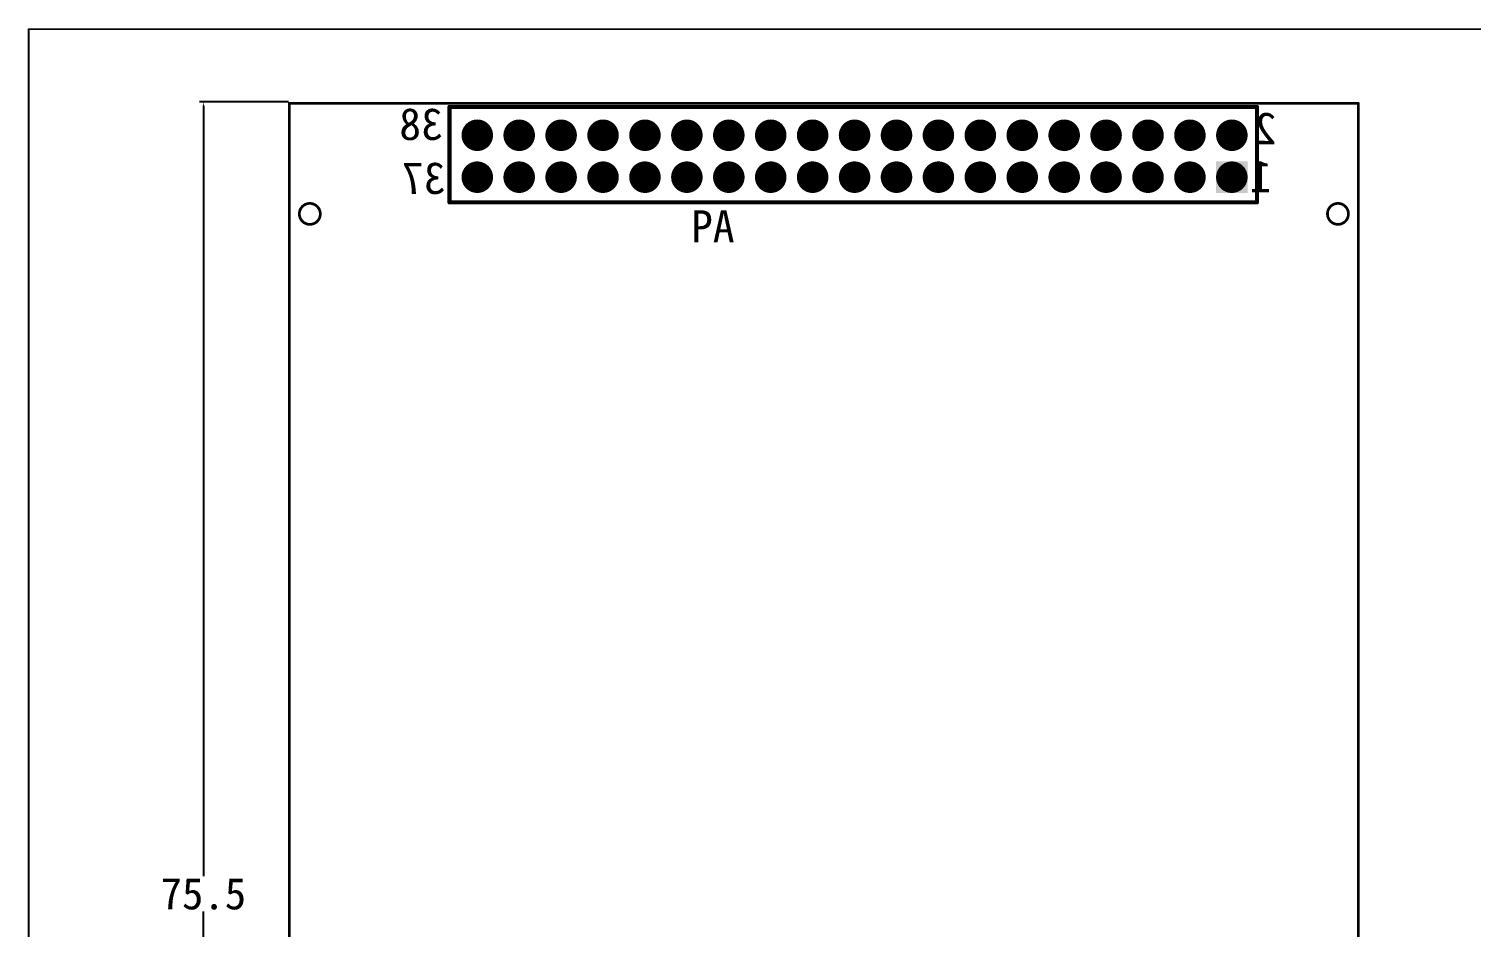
# Model space of a CAD drawing. Extents: x 936 to 1110, y 613 to 708.
# Drawn here: x 935.7 to 1004.5, y 665 to 707.8 of the extents above; entities that cross this region are included whole.
import ezdxf

# ---------------------------------------------------------------- set-up
doc = ezdxf.new("R2010")
doc.units = 0
doc.header["$MEASUREMENT"] = 0
doc.layers.get('0').update_dxf_attribs({"linetype": 'CONTINUOUS'})
doc.layers.get('Defpoints').update_dxf_attribs({"linetype": 'CONTINUOUS'})
for name, color, linetype in [('BOTTOMLAYER', 5, 'CONTINUOUS'), ('BOTTOMOVERLAY', 54, 'CONTINUOUS'), ('BOTTOMSOLDER', 6, 'CONTINUOUS'), ('KEEPOUTLAYER', 6, 'CONTINUOUS'), ('MULTILAYER', 9, 'CONTINUOUS'), ('TOPLAYER', 1, 'CONTINUOUS'), ('TOPSOLDER', 216, 'CONTINUOUS')]:
    doc.layers.add(name, color=color, linetype=linetype)
doc.dimstyles.get("Standard").update_dxf_attribs({"dimtxt": 0.18, "dimasz": 0.18, "dimexe": 0.18, "dimexo": 0.0625, "dimgap": 0.09, "dimtad": 0, "dimtih": 1, "dimtoh": 1, "dimdec": 4, "dimzin": 0, "dimdsep": 46, "dimtxsty": 'Standard', "dimcen": 0.09, "dimadec": 0, "dimazin": 0, "dimtfac": 1, "dimtdec": 4, "dimtofl": 0, "dimtmove": 0, "dimatfit": 0, "dimfxl": 1, "dimtolj": 1, "dimtzin": 0, "dimarcsym": 0})

# ---------------------------------------------------------------- blocks, each defined once
blk = doc.blocks.new('H______19_2_2_0_3')
at = {"layer": 'BOTTOMLAYER', "const_width": 0.65}
for points in [[(-18.325, 1, 1), (-17.675, 1, 1)], [(-16.325, 1, 1), (-15.675, 1, 1)], [(-14.325, 1, 1), (-13.675, 1, 1)], [(-12.325, 1, 1), (-11.675, 1, 1)], [(-10.325, 1, 1), (-9.675, 1, 1)], [(-8.325, 1, 1), (-7.675, 1, 1)], [(-6.325, 1, 1), (-5.675, 1, 1)], [(-4.325, 1, 1), (-3.675, 1, 1)], [(-2.325, 1, 1), (-1.675, 1, 1)], [(-0.325, 1, 1), (0.325, 1, 1)], [(1.675, 1, 1), (2.325, 1, 1)], [(3.675, 1, 1), (4.325, 1, 1)], [(5.675, 1, 1), (6.325, 1, 1)], [(7.675, 1, 1), (8.325, 1, 1)], [(9.675, 1, 1), (10.325, 1, 1)], [(11.675, 1, 1), (12.325, 1, 1)], [(13.675, 1, 1), (14.325, 1, 1)], [(15.675, 1, 1), (16.325, 1, 1)], [(17.675, 1, 1), (18.325, 1, 1)], [(-18.325, -1, 1), (-17.675, -1, 1)], [(-16.325, -1, 1), (-15.675, -1, 1)], [(-14.325, -1, 1), (-13.675, -1, 1)], [(-12.325, -1, 1), (-11.675, -1, 1)], [(-10.325, -1, 1), (-9.675, -1, 1)], [(-8.325, -1, 1), (-7.675, -1, 1)], [(-6.325, -1, 1), (-5.675, -1, 1)], [(-4.325, -1, 1), (-3.675, -1, 1)], [(-2.325, -1, 1), (-1.675, -1, 1)], [(-0.325, -1, 1), (0.325, -1, 1)], [(1.675, -1, 1), (2.325, -1, 1)], [(3.675, -1, 1), (4.325, -1, 1)], [(5.675, -1, 1), (6.325, -1, 1)], [(7.675, -1, 1), (8.325, -1, 1)], [(9.675, -1, 1), (10.325, -1, 1)], [(11.675, -1, 1), (12.325, -1, 1)], [(13.675, -1, 1), (14.325, -1, 1)], [(15.675, -1, 1), (16.325, -1, 1)], [(17.675, -1, 1), (18.325, -1, 1)]]:
    blk.add_lwpolyline(points, format="xyb", close=True, dxfattribs=at)
at = {"layer": 'BOTTOMLAYER'}
blk.add_solid([(-17.35, -1.65), (-17.35, -0.35), (-18.65, -1.65), (-18.65, -0.35)], dxfattribs=at)
at = {"layer": 'BOTTOMOVERLAY', "const_width": 0.2}
for points in [[(-19.2, 2.35), (19.325, 2.35)], [(-19.2, -2.2), (-19.2, 2.35)], [(19.325, -2.2), (19.325, 2.35)], [(-19.2, -2.2), (19.325, -2.2)]]:
    blk.add_lwpolyline(points, dxfattribs=at)
at = {"layer": 'BOTTOMOVERLAY', "const_width": 0.1}
for points in [[(-19.25, 2.35, 1), (-19.15, 2.35, 1)], [(-19.25, 2.35, 1), (-19.15, 2.35, 1)], [(19.275, 2.35, 1), (19.375, 2.35, 1)], [(19.275, 2.35, 1), (19.375, 2.35, 1)], [(-19.25, -2.2, 1), (-19.15, -2.2, 1)], [(-19.25, -2.2, 1), (-19.15, -2.2, 1)], [(19.275, -2.2, 1), (19.375, -2.2, 1)], [(19.275, -2.2, 1), (19.375, -2.2, 1)]]:
    blk.add_lwpolyline(points, format="xyb", close=True, dxfattribs=at)
at = {"layer": 'BOTTOMSOLDER', "const_width": 0.752}
for points in [[(-18.376, 1, 1), (-17.624, 1, 1)], [(-16.376, 1, 1), (-15.624, 1, 1)], [(-14.376, 1, 1), (-13.624, 1, 1)], [(-12.376, 1, 1), (-11.624, 1, 1)], [(-10.376, 1, 1), (-9.624, 1, 1)], [(-8.376, 1, 1), (-7.624, 1, 1)], [(-6.376, 1, 1), (-5.624, 1, 1)], [(-4.376, 1, 1), (-3.624, 1, 1)], [(-2.376, 1, 1), (-1.624, 1, 1)], [(-0.376, 1, 1), (0.376, 1, 1)], [(1.624, 1, 1), (2.376, 1, 1)], [(3.624, 1, 1), (4.376, 1, 1)], [(5.624, 1, 1), (6.376, 1, 1)], [(7.624, 1, 1), (8.376, 1, 1)], [(9.624, 1, 1), (10.376, 1, 1)], [(11.624, 1, 1), (12.376, 1, 1)], [(13.624, 1, 1), (14.376, 1, 1)], [(15.624, 1, 1), (16.376, 1, 1)], [(17.624, 1, 1), (18.376, 1, 1)], [(-18.376, -1, 1), (-17.624, -1, 1)], [(-16.376, -1, 1), (-15.624, -1, 1)], [(-14.376, -1, 1), (-13.624, -1, 1)], [(-12.376, -1, 1), (-11.624, -1, 1)], [(-10.376, -1, 1), (-9.624, -1, 1)], [(-8.376, -1, 1), (-7.624, -1, 1)], [(-6.376, -1, 1), (-5.624, -1, 1)], [(-4.376, -1, 1), (-3.624, -1, 1)], [(-2.376, -1, 1), (-1.624, -1, 1)], [(-0.376, -1, 1), (0.376, -1, 1)], [(1.624, -1, 1), (2.376, -1, 1)], [(3.624, -1, 1), (4.376, -1, 1)], [(5.624, -1, 1), (6.376, -1, 1)], [(7.624, -1, 1), (8.376, -1, 1)], [(9.624, -1, 1), (10.376, -1, 1)], [(11.624, -1, 1), (12.376, -1, 1)], [(13.624, -1, 1), (14.376, -1, 1)], [(15.624, -1, 1), (16.376, -1, 1)], [(17.624, -1, 1), (18.376, -1, 1)]]:
    blk.add_lwpolyline(points, format="xyb", close=True, dxfattribs=at)
at = {"layer": 'BOTTOMSOLDER'}
blk.add_solid([(-17.248, -1.752), (-17.248, -0.248), (-18.752, -1.752), (-18.752, -0.248)], dxfattribs=at)
at = {"layer": 'MULTILAYER', "const_width": 0.65}
for points in [[(-18.325, 1, 1), (-17.675, 1, 1)], [(-16.325, 1, 1), (-15.675, 1, 1)], [(-14.325, 1, 1), (-13.675, 1, 1)], [(-12.325, 1, 1), (-11.675, 1, 1)], [(-10.325, 1, 1), (-9.675, 1, 1)], [(-8.325, 1, 1), (-7.675, 1, 1)], [(-6.325, 1, 1), (-5.675, 1, 1)], [(-4.325, 1, 1), (-3.675, 1, 1)], [(-2.325, 1, 1), (-1.675, 1, 1)], [(-0.325, 1, 1), (0.325, 1, 1)], [(1.675, 1, 1), (2.325, 1, 1)], [(3.675, 1, 1), (4.325, 1, 1)], [(5.675, 1, 1), (6.325, 1, 1)], [(7.675, 1, 1), (8.325, 1, 1)], [(9.675, 1, 1), (10.325, 1, 1)], [(11.675, 1, 1), (12.325, 1, 1)], [(13.675, 1, 1), (14.325, 1, 1)], [(15.675, 1, 1), (16.325, 1, 1)], [(17.675, 1, 1), (18.325, 1, 1)], [(-18.325, -1, 1), (-17.675, -1, 1)], [(-16.325, -1, 1), (-15.675, -1, 1)], [(-14.325, -1, 1), (-13.675, -1, 1)], [(-12.325, -1, 1), (-11.675, -1, 1)], [(-10.325, -1, 1), (-9.675, -1, 1)], [(-8.325, -1, 1), (-7.675, -1, 1)], [(-6.325, -1, 1), (-5.675, -1, 1)], [(-4.325, -1, 1), (-3.675, -1, 1)], [(-2.325, -1, 1), (-1.675, -1, 1)], [(-0.325, -1, 1), (0.325, -1, 1)], [(1.675, -1, 1), (2.325, -1, 1)], [(3.675, -1, 1), (4.325, -1, 1)], [(5.675, -1, 1), (6.325, -1, 1)], [(7.675, -1, 1), (8.325, -1, 1)], [(9.675, -1, 1), (10.325, -1, 1)], [(11.675, -1, 1), (12.325, -1, 1)], [(13.675, -1, 1), (14.325, -1, 1)], [(15.675, -1, 1), (16.325, -1, 1)], [(17.675, -1, 1), (18.325, -1, 1)]]:
    blk.add_lwpolyline(points, format="xyb", close=True, dxfattribs=at)
at = {"layer": 'MULTILAYER'}
blk.add_solid([(-17.35, -1.65), (-17.35, -0.35), (-18.65, -1.65), (-18.65, -0.35)], dxfattribs=at)
at = {"layer": 'TOPLAYER', "const_width": 0.65}
for points in [[(-18.325, 1, 1), (-17.675, 1, 1)], [(-16.325, 1, 1), (-15.675, 1, 1)], [(-14.325, 1, 1), (-13.675, 1, 1)], [(-12.325, 1, 1), (-11.675, 1, 1)], [(-10.325, 1, 1), (-9.675, 1, 1)], [(-8.325, 1, 1), (-7.675, 1, 1)], [(-6.325, 1, 1), (-5.675, 1, 1)], [(-4.325, 1, 1), (-3.675, 1, 1)], [(-2.325, 1, 1), (-1.675, 1, 1)], [(-0.325, 1, 1), (0.325, 1, 1)], [(1.675, 1, 1), (2.325, 1, 1)], [(3.675, 1, 1), (4.325, 1, 1)], [(5.675, 1, 1), (6.325, 1, 1)], [(7.675, 1, 1), (8.325, 1, 1)], [(9.675, 1, 1), (10.325, 1, 1)], [(11.675, 1, 1), (12.325, 1, 1)], [(13.675, 1, 1), (14.325, 1, 1)], [(15.675, 1, 1), (16.325, 1, 1)], [(17.675, 1, 1), (18.325, 1, 1)], [(-18.325, -1, 1), (-17.675, -1, 1)], [(-16.325, -1, 1), (-15.675, -1, 1)], [(-14.325, -1, 1), (-13.675, -1, 1)], [(-12.325, -1, 1), (-11.675, -1, 1)], [(-10.325, -1, 1), (-9.675, -1, 1)], [(-8.325, -1, 1), (-7.675, -1, 1)], [(-6.325, -1, 1), (-5.675, -1, 1)], [(-4.325, -1, 1), (-3.675, -1, 1)], [(-2.325, -1, 1), (-1.675, -1, 1)], [(-0.325, -1, 1), (0.325, -1, 1)], [(1.675, -1, 1), (2.325, -1, 1)], [(3.675, -1, 1), (4.325, -1, 1)], [(5.675, -1, 1), (6.325, -1, 1)], [(7.675, -1, 1), (8.325, -1, 1)], [(9.675, -1, 1), (10.325, -1, 1)], [(11.675, -1, 1), (12.325, -1, 1)], [(13.675, -1, 1), (14.325, -1, 1)], [(15.675, -1, 1), (16.325, -1, 1)], [(17.675, -1, 1), (18.325, -1, 1)]]:
    blk.add_lwpolyline(points, format="xyb", close=True, dxfattribs=at)
at = {"layer": 'TOPLAYER'}
blk.add_solid([(-17.35, -1.65), (-17.35, -0.35), (-18.65, -1.65), (-18.65, -0.35)], dxfattribs=at)
at = {"layer": 'TOPSOLDER', "const_width": 0.752}
for points in [[(-18.376, 1, 1), (-17.624, 1, 1)], [(-16.376, 1, 1), (-15.624, 1, 1)], [(-14.376, 1, 1), (-13.624, 1, 1)], [(-12.376, 1, 1), (-11.624, 1, 1)], [(-10.376, 1, 1), (-9.624, 1, 1)], [(-8.376, 1, 1), (-7.624, 1, 1)], [(-6.376, 1, 1), (-5.624, 1, 1)], [(-4.376, 1, 1), (-3.624, 1, 1)], [(-2.376, 1, 1), (-1.624, 1, 1)], [(-0.376, 1, 1), (0.376, 1, 1)], [(1.624, 1, 1), (2.376, 1, 1)], [(3.624, 1, 1), (4.376, 1, 1)], [(5.624, 1, 1), (6.376, 1, 1)], [(7.624, 1, 1), (8.376, 1, 1)], [(9.624, 1, 1), (10.376, 1, 1)], [(11.624, 1, 1), (12.376, 1, 1)], [(13.624, 1, 1), (14.376, 1, 1)], [(15.624, 1, 1), (16.376, 1, 1)], [(17.624, 1, 1), (18.376, 1, 1)], [(-18.376, -1, 1), (-17.624, -1, 1)], [(-16.376, -1, 1), (-15.624, -1, 1)], [(-14.376, -1, 1), (-13.624, -1, 1)], [(-12.376, -1, 1), (-11.624, -1, 1)], [(-10.376, -1, 1), (-9.624, -1, 1)], [(-8.376, -1, 1), (-7.624, -1, 1)], [(-6.376, -1, 1), (-5.624, -1, 1)], [(-4.376, -1, 1), (-3.624, -1, 1)], [(-2.376, -1, 1), (-1.624, -1, 1)], [(-0.376, -1, 1), (0.376, -1, 1)], [(1.624, -1, 1), (2.376, -1, 1)], [(3.624, -1, 1), (4.376, -1, 1)], [(5.624, -1, 1), (6.376, -1, 1)], [(7.624, -1, 1), (8.376, -1, 1)], [(9.624, -1, 1), (10.376, -1, 1)], [(11.624, -1, 1), (12.376, -1, 1)], [(13.624, -1, 1), (14.376, -1, 1)], [(15.624, -1, 1), (16.376, -1, 1)], [(17.624, -1, 1), (18.376, -1, 1)]]:
    blk.add_lwpolyline(points, format="xyb", close=True, dxfattribs=at)
at = {"layer": 'TOPSOLDER'}
blk.add_solid([(-17.248, -1.752), (-17.248, -0.248), (-18.752, -1.752), (-18.752, -0.248)], dxfattribs=at)
at = {"layer": 'BOTTOMOVERLAY'}
for s, p in [('2', (-20.125, 0.575)), ('38', (19.65, 0.775)), ('1', (-19.9, -1.725)), ('37', (19.525, -1.8))]:
    blk.add_text(s, height=1.524, dxfattribs=at).set_placement(p)
blk = doc.blocks.new('*D7')
at = {"color": 0, "linetype": 'Continuous', "lineweight": -2}
for p, q in [((948.084, 704.352), (943.837, 704.352)), ((944.017, 704.172), (944.017, 667.423)), ((944.017, 628.995), (944.017, 665.743)), ((948.054, 628.815), (943.837, 628.815))]:
    blk.add_line(p, q, dxfattribs=at)
at = {"color": 0, "linetype": 'Continuous'}
for points in [[(943.987, 704.172), (944.047, 704.172), (944.017, 704.352)], [(943.987, 628.995), (944.047, 628.995), (944.017, 628.815)]]:
    blk.add_solid(points, dxfattribs=at)
at = {"layer": 'Defpoints', "color": 0, "linetype": 'Continuous'}
for p in [(948.146, 704.352), (944.017, 628.815), (948.116, 628.815)]:
    blk.add_point(p, dxfattribs=at)
at = {"color": 0, "linetype": 'Continuous', "insert": (944.017, 666.583), "char_height": 1.5, "attachment_point": 5}
blk.add_mtext('\\A1;75.5', dxfattribs=at)

msp = doc.modelspace()

# ---------------------------------------------------------------- linework, layer by layer
at = {"linetype": 'Continuous'}
msp.add_lwpolyline([(935.69, 707.84), (1110.191, 707.817), (1110.191, 612.938), (935.69, 612.938)], close=True, dxfattribs=at)
at = {"layer": 'KEEPOUTLAYER', "const_width": 0.128}
for points in [[(948.12, 628.773), (948.12, 704.29)], [(999.12, 704.29), (948.12, 704.29)], [(999.12, 628.773), (999.12, 704.29)]]:
    msp.add_lwpolyline(points, dxfattribs=at)
at = {"layer": 'KEEPOUTLAYER'}
for points, const_width in [([(948.152, 704.29, -1), (948.088, 704.29, -1)], 0.0638), ([(948.152, 704.29, -1), (948.088, 704.29, -1)], 0.0638), ([(999.152, 704.29, -1), (999.088, 704.29, -1)], 0.0638), ([(999.152, 704.29, -1), (999.088, 704.29, -1)], 0.0638), ([(948.595, 699.015, -1), (949.595, 699.015, -1)], 0.13), ([(948.595, 699.015, -1), (949.595, 699.015, -1)], 0.13), ([(997.645, 699.015, -1), (998.645, 699.015, -1)], 0.13), ([(997.645, 699.015, -1), (998.645, 699.015, -1)], 0.13), ([(948.628, 699.015, -1), (948.563, 699.015, -1)], 0.065), ([(948.628, 699.015, -1), (948.563, 699.015, -1)], 0.065), ([(949.628, 699.015, -1), (949.563, 699.015, -1)], 0.065), ([(949.628, 699.015, -1), (949.563, 699.015, -1)], 0.065), ([(997.678, 699.015, -1), (997.613, 699.015, -1)], 0.065), ([(997.678, 699.015, -1), (997.613, 699.015, -1)], 0.065), ([(998.678, 699.015, -1), (998.613, 699.015, -1)], 0.065), ([(998.678, 699.015, -1), (998.613, 699.015, -1)], 0.065)]:
    msp.add_lwpolyline(points, format="xyb", close=True, dxfattribs=dict(at, const_width=const_width))

# ---------------------------------------------------------------- block references
at = {"xscale": -1}
msp.add_blockref('H______19_2_2_0_3', (975.084, 701.765), dxfattribs=at)

# ---------------------------------------------------------------- texts
at = {"layer": 'BOTTOMOVERLAY'}
msp.add_text('PA', height=1.524, dxfattribs=at).set_placement((967.284, 697.665))

# ---------------------------------------------------------------- dimensions: what is measured, and where the dimension line sits
at = {"color": 6, "linetype": 'Continuous'}
dim = msp.add_linear_dim(base=(944.017, 628.815), p1=(948.146, 704.352), p2=(948.116, 628.815), angle=90, dimstyle='Standard', override={"dimtxt": 1.5, "dimdec": 1, "dimatfit": 3}, dxfattribs=at)
dim.commit()
dim.dimension.update_dxf_attribs({"geometry": '*D7', "text_midpoint": (944.017, 666.583)})

doc.saveas('drawing.dxf')
